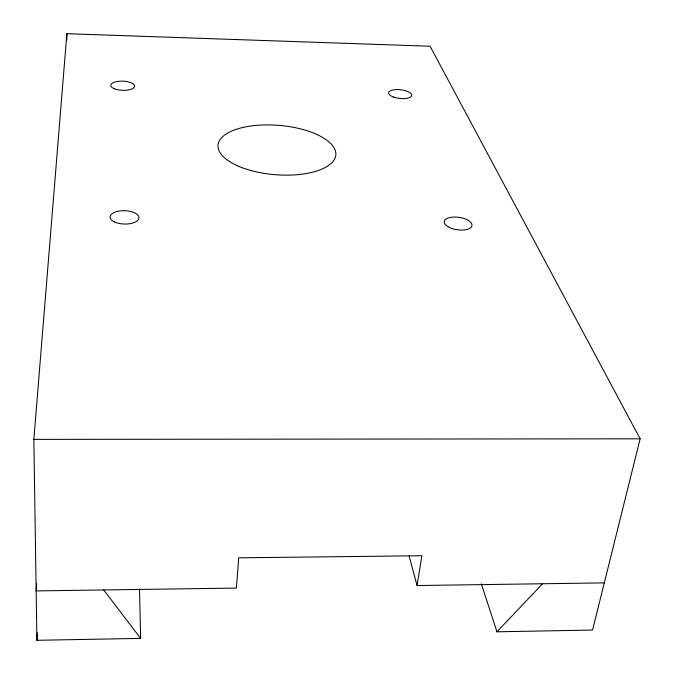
<?xml version="1.0" encoding="UTF-8"?>
<svg xmlns="http://www.w3.org/2000/svg" width="674" height="674" viewBox="0 0 674 674"><rect width="100%" height="100%" fill="white"/><g stroke="black" fill="none" stroke-linecap="round" stroke-linejoin="round"><path stroke-width="1.01" d="M139.518 589.009L140.639 638.388L36.91 640.3L37.39 632.962M36.666 583.566L36.16 590.921L236.38 588.082L238.739 557.828L421.873 555.73L417.046 585.529L604.3 582.884M36.91 640.3L33.852 439.381L66.869 33.7L430.079 46.245L640.148 438.816L592.556 630.047L496.957 631.808L481.337 583.844M496.957 631.808L542.587 583.751M33.852 439.381L640.148 438.816M103.686 589.961L140.639 638.388M409.135 556.042L417.046 585.529M66.869 33.7L66.869 39.977M238.731 166.326A59.11 24.736 4.7 0 0 334.927 158.382A59.11 24.736 4.7 0 0 257.19 125.313A59.11 24.736 4.7 0 0 238.731 166.326M114.546 221.965A14.415 6.664 1.6 0 0 138.524 219.261A14.415 6.664 1.6 0 0 120.52 210.869A14.415 6.664 1.6 0 0 114.546 221.965M447.915 226.649A14.011 6.277 8.3 0 0 471.387 226.995A14.011 6.277 8.3 0 0 455.102 217.028A14.011 6.277 8.3 0 0 447.915 226.649M114.378 88.741A11.93 4.558 2.2 0 0 134.261 87.241A11.93 4.558 2.2 0 0 119.467 81.242A11.93 4.558 2.2 0 0 114.378 88.741M393.599 97.073A11.593 4.356 6.5 0 0 411.62 95.573A11.593 4.356 6.5 0 0 395.158 89.659A11.593 4.356 6.5 0 0 393.599 97.073"/></g></svg>
